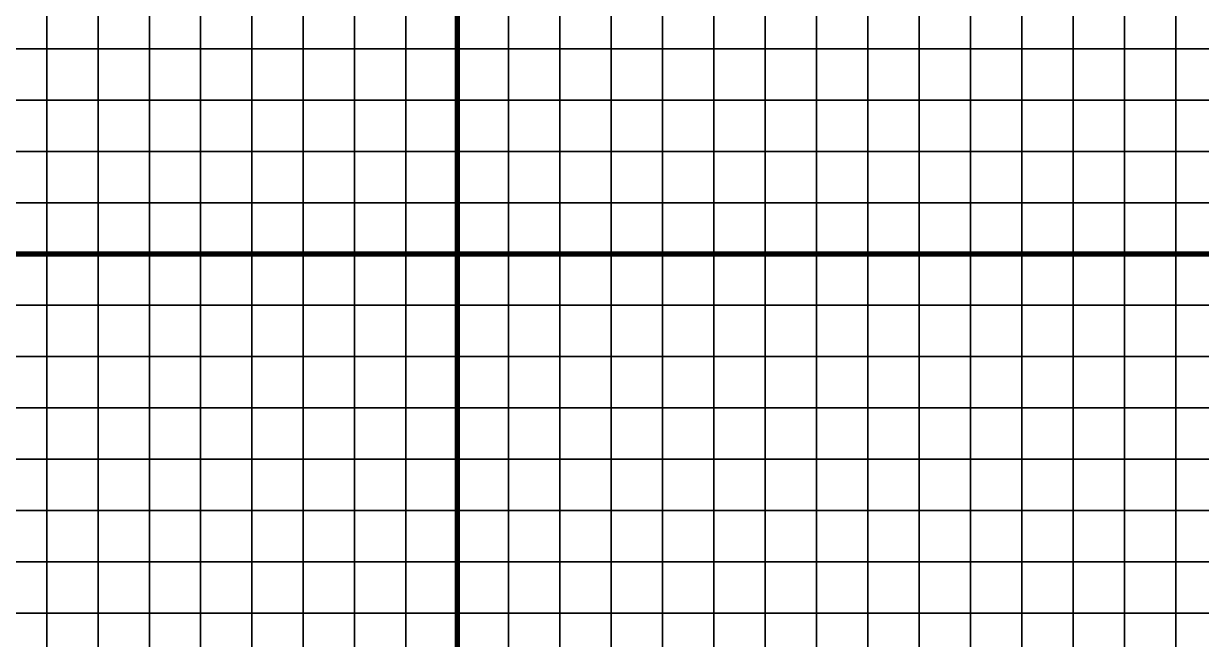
# Model space of a CAD drawing. Header units: metres. Extents: x -742423 to -738655, y -224537 to -222616.
# Drawn here: x -739339.8 to -739110.3, y -224292.1 to -224172 of the extents above; entities that cross this region are included whole.
import ezdxf

# ---------------------------------------------------------------- set-up
doc = ezdxf.new("R2010")
doc.units = ezdxf.units.M
doc.header["$MEASUREMENT"] = 0
doc.layers.add('AREAS', color=3, linetype='Continuous')
doc.layers.add('TILES', color=5, linetype='Continuous')

# ---------------------------------------------------------------- blocks, each defined once
blk = doc.blocks.new('NWN_32x32_Area')
at = {"layer": 'AREAS', "const_width": 1}
blk.add_lwpolyline([(-734505.06, -224756.53), (-734205.06, -224756.53), (-734205.06, -225076.53), (-734505.06, -225076.53)], close=True, dxfattribs=at)
at = {"layer": 'TILES', "flags": 128}
for points in [[(-734505.06, -224766.53), (-734505.06, -224756.53), (-734495.06, -224756.53), (-734495.06, -224766.53)], [(-734495.06, -224766.53), (-734495.06, -224756.53), (-734485.06, -224756.53), (-734485.06, -224766.53)], [(-734485.06, -224766.53), (-734485.06, -224756.53), (-734475.06, -224756.53), (-734475.06, -224766.53)], [(-734475.06, -224766.53), (-734475.06, -224756.53), (-734465.06, -224756.53), (-734465.06, -224766.53)], [(-734465.06, -224766.53), (-734465.06, -224756.53), (-734455.06, -224756.53), (-734455.06, -224766.53)], [(-734455.06, -224766.53), (-734455.06, -224756.53), (-734445.06, -224756.53), (-734445.06, -224766.53)], [(-734445.06, -224766.53), (-734445.06, -224756.53), (-734435.06, -224756.53), (-734435.06, -224766.53)], [(-734435.06, -224766.53), (-734435.06, -224756.53), (-734425.06, -224756.53), (-734425.06, -224766.53)], [(-734425.06, -224766.53), (-734425.06, -224756.53), (-734415.06, -224756.53), (-734415.06, -224766.53)], [(-734415.06, -224766.53), (-734415.06, -224756.53), (-734405.06, -224756.53), (-734405.06, -224766.53)], [(-734405.06, -224766.53), (-734405.06, -224756.53), (-734395.06, -224756.53), (-734395.06, -224766.53)], [(-734395.06, -224766.53), (-734395.06, -224756.53), (-734385.06, -224756.53), (-734385.06, -224766.53)], [(-734385.06, -224766.53), (-734385.06, -224756.53), (-734375.06, -224756.53), (-734375.06, -224766.53)], [(-734375.06, -224766.53), (-734375.06, -224756.53), (-734365.06, -224756.53), (-734365.06, -224766.53)], [(-734365.06, -224766.53), (-734365.06, -224756.53), (-734355.06, -224756.53), (-734355.06, -224766.53)], [(-734295.06, -224766.53), (-734295.06, -224756.53), (-734285.06, -224756.53), (-734285.06, -224766.53)], [(-734285.06, -224766.53), (-734285.06, -224756.53), (-734275.06, -224756.53), (-734275.06, -224766.53)], [(-734275.06, -224766.53), (-734275.06, -224756.53), (-734265.06, -224756.53), (-734265.06, -224766.53)], [(-734265.06, -224766.53), (-734265.06, -224756.53), (-734255.06, -224756.53), (-734255.06, -224766.53)], [(-734255.06, -224766.53), (-734255.06, -224756.53), (-734245.06, -224756.53), (-734245.06, -224766.53)], [(-734245.06, -224766.53), (-734245.06, -224756.53), (-734235.06, -224756.53), (-734235.06, -224766.53)], [(-734235.06, -224766.53), (-734235.06, -224756.53), (-734225.06, -224756.53), (-734225.06, -224766.53)], [(-734225.06, -224766.53), (-734225.06, -224756.53), (-734215.06, -224756.53), (-734215.06, -224766.53)], [(-734215.06, -224766.53), (-734215.06, -224756.53), (-734205.06, -224756.53), (-734205.06, -224766.53)], [(-734505.06, -224776.53), (-734505.06, -224766.53), (-734495.06, -224766.53), (-734495.06, -224776.53)], [(-734495.06, -224776.53), (-734495.06, -224766.53), (-734485.06, -224766.53), (-734485.06, -224776.53)], [(-734485.06, -224776.53), (-734485.06, -224766.53), (-734475.06, -224766.53), (-734475.06, -224776.53)], [(-734475.06, -224776.53), (-734475.06, -224766.53), (-734465.06, -224766.53), (-734465.06, -224776.53)], [(-734465.06, -224776.53), (-734465.06, -224766.53), (-734455.06, -224766.53), (-734455.06, -224776.53)], [(-734455.06, -224776.53), (-734455.06, -224766.53), (-734445.06, -224766.53), (-734445.06, -224776.53)], [(-734445.06, -224776.53), (-734445.06, -224766.53), (-734435.06, -224766.53), (-734435.06, -224776.53)], [(-734435.06, -224776.53), (-734435.06, -224766.53), (-734425.06, -224766.53), (-734425.06, -224776.53)], [(-734425.06, -224776.53), (-734425.06, -224766.53), (-734415.06, -224766.53), (-734415.06, -224776.53)], [(-734415.06, -224776.53), (-734415.06, -224766.53), (-734405.06, -224766.53), (-734405.06, -224776.53)], [(-734405.06, -224776.53), (-734405.06, -224766.53), (-734395.06, -224766.53), (-734395.06, -224776.53)], [(-734395.06, -224776.53), (-734395.06, -224766.53), (-734385.06, -224766.53), (-734385.06, -224776.53)], [(-734385.06, -224776.53), (-734385.06, -224766.53), (-734375.06, -224766.53), (-734375.06, -224776.53)], [(-734375.06, -224776.53), (-734375.06, -224766.53), (-734365.06, -224766.53), (-734365.06, -224776.53)], [(-734365.06, -224776.53), (-734365.06, -224766.53), (-734355.06, -224766.53), (-734355.06, -224776.53)], [(-734295.06, -224776.53), (-734295.06, -224766.53), (-734285.06, -224766.53), (-734285.06, -224776.53)], [(-734285.06, -224776.53), (-734285.06, -224766.53), (-734275.06, -224766.53), (-734275.06, -224776.53)], [(-734275.06, -224776.53), (-734275.06, -224766.53), (-734265.06, -224766.53), (-734265.06, -224776.53)], [(-734265.06, -224776.53), (-734265.06, -224766.53), (-734255.06, -224766.53), (-734255.06, -224776.53)], [(-734255.06, -224776.53), (-734255.06, -224766.53), (-734245.06, -224766.53), (-734245.06, -224776.53)], [(-734245.06, -224776.53), (-734245.06, -224766.53), (-734235.06, -224766.53), (-734235.06, -224776.53)], [(-734235.06, -224776.53), (-734235.06, -224766.53), (-734225.06, -224766.53), (-734225.06, -224776.53)], [(-734225.06, -224776.53), (-734225.06, -224766.53), (-734215.06, -224766.53), (-734215.06, -224776.53)], [(-734215.06, -224776.53), (-734215.06, -224766.53), (-734205.06, -224766.53), (-734205.06, -224776.53)], [(-734505.06, -224786.53), (-734505.06, -224776.53), (-734495.06, -224776.53), (-734495.06, -224786.53)], [(-734495.06, -224786.53), (-734495.06, -224776.53), (-734485.06, -224776.53), (-734485.06, -224786.53)], [(-734485.06, -224786.53), (-734485.06, -224776.53), (-734475.06, -224776.53), (-734475.06, -224786.53)], [(-734475.06, -224786.53), (-734475.06, -224776.53), (-734465.06, -224776.53), (-734465.06, -224786.53)], [(-734465.06, -224786.53), (-734465.06, -224776.53), (-734455.06, -224776.53), (-734455.06, -224786.53)], [(-734455.06, -224786.53), (-734455.06, -224776.53), (-734445.06, -224776.53), (-734445.06, -224786.53)], [(-734445.06, -224786.53), (-734445.06, -224776.53), (-734435.06, -224776.53), (-734435.06, -224786.53)], [(-734435.06, -224786.53), (-734435.06, -224776.53), (-734425.06, -224776.53), (-734425.06, -224786.53)], [(-734425.06, -224786.53), (-734425.06, -224776.53), (-734415.06, -224776.53), (-734415.06, -224786.53)], [(-734415.06, -224786.53), (-734415.06, -224776.53), (-734405.06, -224776.53), (-734405.06, -224786.53)], [(-734405.06, -224786.53), (-734405.06, -224776.53), (-734395.06, -224776.53), (-734395.06, -224786.53)], [(-734395.06, -224786.53), (-734395.06, -224776.53), (-734385.06, -224776.53), (-734385.06, -224786.53)], [(-734385.06, -224786.53), (-734385.06, -224776.53), (-734375.06, -224776.53), (-734375.06, -224786.53)], [(-734375.06, -224786.53), (-734375.06, -224776.53), (-734365.06, -224776.53), (-734365.06, -224786.53)], [(-734365.06, -224786.53), (-734365.06, -224776.53), (-734355.06, -224776.53), (-734355.06, -224786.53)], [(-734295.06, -224786.53), (-734295.06, -224776.53), (-734285.06, -224776.53), (-734285.06, -224786.53)], [(-734285.06, -224786.53), (-734285.06, -224776.53), (-734275.06, -224776.53), (-734275.06, -224786.53)], [(-734275.06, -224786.53), (-734275.06, -224776.53), (-734265.06, -224776.53), (-734265.06, -224786.53)], [(-734265.06, -224786.53), (-734265.06, -224776.53), (-734255.06, -224776.53), (-734255.06, -224786.53)], [(-734255.06, -224786.53), (-734255.06, -224776.53), (-734245.06, -224776.53), (-734245.06, -224786.53)], [(-734245.06, -224786.53), (-734245.06, -224776.53), (-734235.06, -224776.53), (-734235.06, -224786.53)], [(-734235.06, -224786.53), (-734235.06, -224776.53), (-734225.06, -224776.53), (-734225.06, -224786.53)], [(-734225.06, -224786.53), (-734225.06, -224776.53), (-734215.06, -224776.53), (-734215.06, -224786.53)], [(-734215.06, -224786.53), (-734215.06, -224776.53), (-734205.06, -224776.53), (-734205.06, -224786.53)], [(-734505.06, -224796.53), (-734505.06, -224786.53), (-734495.06, -224786.53), (-734495.06, -224796.53)], [(-734495.06, -224796.53), (-734495.06, -224786.53), (-734485.06, -224786.53), (-734485.06, -224796.53)], [(-734485.06, -224796.53), (-734485.06, -224786.53), (-734475.06, -224786.53), (-734475.06, -224796.53)], [(-734475.06, -224796.53), (-734475.06, -224786.53), (-734465.06, -224786.53), (-734465.06, -224796.53)], [(-734465.06, -224796.53), (-734465.06, -224786.53), (-734455.06, -224786.53), (-734455.06, -224796.53)], [(-734455.06, -224796.53), (-734455.06, -224786.53), (-734445.06, -224786.53), (-734445.06, -224796.53)], [(-734445.06, -224796.53), (-734445.06, -224786.53), (-734435.06, -224786.53), (-734435.06, -224796.53)], [(-734435.06, -224796.53), (-734435.06, -224786.53), (-734425.06, -224786.53), (-734425.06, -224796.53)], [(-734425.06, -224796.53), (-734425.06, -224786.53), (-734415.06, -224786.53), (-734415.06, -224796.53)], [(-734415.06, -224796.53), (-734415.06, -224786.53), (-734405.06, -224786.53), (-734405.06, -224796.53)], [(-734405.06, -224796.53), (-734405.06, -224786.53), (-734395.06, -224786.53), (-734395.06, -224796.53)], [(-734395.06, -224796.53), (-734395.06, -224786.53), (-734385.06, -224786.53), (-734385.06, -224796.53)], [(-734385.06, -224796.53), (-734385.06, -224786.53), (-734375.06, -224786.53), (-734375.06, -224796.53)], [(-734375.06, -224796.53), (-734375.06, -224786.53), (-734365.06, -224786.53), (-734365.06, -224796.53)], [(-734365.06, -224796.53), (-734365.06, -224786.53), (-734355.06, -224786.53), (-734355.06, -224796.53)], [(-734295.06, -224796.53), (-734295.06, -224786.53), (-734285.06, -224786.53), (-734285.06, -224796.53)], [(-734285.06, -224796.53), (-734285.06, -224786.53), (-734275.06, -224786.53), (-734275.06, -224796.53)], [(-734275.06, -224796.53), (-734275.06, -224786.53), (-734265.06, -224786.53), (-734265.06, -224796.53)], [(-734265.06, -224796.53), (-734265.06, -224786.53), (-734255.06, -224786.53), (-734255.06, -224796.53)], [(-734255.06, -224796.53), (-734255.06, -224786.53), (-734245.06, -224786.53), (-734245.06, -224796.53)], [(-734245.06, -224796.53), (-734245.06, -224786.53), (-734235.06, -224786.53), (-734235.06, -224796.53)], [(-734235.06, -224796.53), (-734235.06, -224786.53), (-734225.06, -224786.53), (-734225.06, -224796.53)], [(-734225.06, -224796.53), (-734225.06, -224786.53), (-734215.06, -224786.53), (-734215.06, -224796.53)], [(-734215.06, -224796.53), (-734215.06, -224786.53), (-734205.06, -224786.53), (-734205.06, -224796.53)], [(-734505.06, -224806.53), (-734505.06, -224796.53), (-734495.06, -224796.53), (-734495.06, -224806.53)], [(-734495.06, -224806.53), (-734495.06, -224796.53), (-734485.06, -224796.53), (-734485.06, -224806.53)], [(-734485.06, -224806.53), (-734485.06, -224796.53), (-734475.06, -224796.53), (-734475.06, -224806.53)], [(-734475.06, -224806.53), (-734475.06, -224796.53), (-734465.06, -224796.53), (-734465.06, -224806.53)], [(-734465.06, -224806.53), (-734465.06, -224796.53), (-734455.06, -224796.53), (-734455.06, -224806.53)], [(-734455.06, -224806.53), (-734455.06, -224796.53), (-734445.06, -224796.53), (-734445.06, -224806.53)], [(-734445.06, -224806.53), (-734445.06, -224796.53), (-734435.06, -224796.53), (-734435.06, -224806.53)], [(-734435.06, -224806.53), (-734435.06, -224796.53), (-734425.06, -224796.53), (-734425.06, -224806.53)], [(-734425.06, -224806.53), (-734425.06, -224796.53), (-734415.06, -224796.53), (-734415.06, -224806.53)], [(-734415.06, -224806.53), (-734415.06, -224796.53), (-734405.06, -224796.53), (-734405.06, -224806.53)], [(-734405.06, -224806.53), (-734405.06, -224796.53), (-734395.06, -224796.53), (-734395.06, -224806.53)], [(-734395.06, -224806.53), (-734395.06, -224796.53), (-734385.06, -224796.53), (-734385.06, -224806.53)], [(-734385.06, -224806.53), (-734385.06, -224796.53), (-734375.06, -224796.53), (-734375.06, -224806.53)], [(-734375.06, -224806.53), (-734375.06, -224796.53), (-734365.06, -224796.53), (-734365.06, -224806.53)], [(-734365.06, -224806.53), (-734365.06, -224796.53), (-734355.06, -224796.53), (-734355.06, -224806.53)], [(-734295.06, -224806.53), (-734295.06, -224796.53), (-734285.06, -224796.53), (-734285.06, -224806.53)], [(-734285.06, -224806.53), (-734285.06, -224796.53), (-734275.06, -224796.53), (-734275.06, -224806.53)], [(-734275.06, -224806.53), (-734275.06, -224796.53), (-734265.06, -224796.53), (-734265.06, -224806.53)], [(-734265.06, -224806.53), (-734265.06, -224796.53), (-734255.06, -224796.53), (-734255.06, -224806.53)], [(-734255.06, -224806.53), (-734255.06, -224796.53), (-734245.06, -224796.53), (-734245.06, -224806.53)], [(-734245.06, -224806.53), (-734245.06, -224796.53), (-734235.06, -224796.53), (-734235.06, -224806.53)], [(-734235.06, -224806.53), (-734235.06, -224796.53), (-734225.06, -224796.53), (-734225.06, -224806.53)], [(-734225.06, -224806.53), (-734225.06, -224796.53), (-734215.06, -224796.53), (-734215.06, -224806.53)], [(-734215.06, -224806.53), (-734215.06, -224796.53), (-734205.06, -224796.53), (-734205.06, -224806.53)], [(-734505.06, -224816.53), (-734505.06, -224806.53), (-734495.06, -224806.53), (-734495.06, -224816.53)], [(-734495.06, -224816.53), (-734495.06, -224806.53), (-734485.06, -224806.53), (-734485.06, -224816.53)], [(-734485.06, -224816.53), (-734485.06, -224806.53), (-734475.06, -224806.53), (-734475.06, -224816.53)], [(-734475.06, -224816.53), (-734475.06, -224806.53), (-734465.06, -224806.53), (-734465.06, -224816.53)], [(-734465.06, -224816.53), (-734465.06, -224806.53), (-734455.06, -224806.53), (-734455.06, -224816.53)], [(-734455.06, -224816.53), (-734455.06, -224806.53), (-734445.06, -224806.53), (-734445.06, -224816.53)], [(-734445.06, -224816.53), (-734445.06, -224806.53), (-734435.06, -224806.53), (-734435.06, -224816.53)], [(-734435.06, -224816.53), (-734435.06, -224806.53), (-734425.06, -224806.53), (-734425.06, -224816.53)], [(-734425.06, -224816.53), (-734425.06, -224806.53), (-734415.06, -224806.53), (-734415.06, -224816.53)], [(-734415.06, -224816.53), (-734415.06, -224806.53), (-734405.06, -224806.53), (-734405.06, -224816.53)], [(-734405.06, -224816.53), (-734405.06, -224806.53), (-734395.06, -224806.53), (-734395.06, -224816.53)], [(-734395.06, -224816.53), (-734395.06, -224806.53), (-734385.06, -224806.53), (-734385.06, -224816.53)], [(-734385.06, -224816.53), (-734385.06, -224806.53), (-734375.06, -224806.53), (-734375.06, -224816.53)], [(-734375.06, -224816.53), (-734375.06, -224806.53), (-734365.06, -224806.53), (-734365.06, -224816.53)], [(-734365.06, -224816.53), (-734365.06, -224806.53), (-734355.06, -224806.53), (-734355.06, -224816.53)], [(-734295.06, -224816.53), (-734295.06, -224806.53), (-734285.06, -224806.53), (-734285.06, -224816.53)], [(-734285.06, -224816.53), (-734285.06, -224806.53), (-734275.06, -224806.53), (-734275.06, -224816.53)], [(-734275.06, -224816.53), (-734275.06, -224806.53), (-734265.06, -224806.53), (-734265.06, -224816.53)], [(-734265.06, -224816.53), (-734265.06, -224806.53), (-734255.06, -224806.53), (-734255.06, -224816.53)], [(-734255.06, -224816.53), (-734255.06, -224806.53), (-734245.06, -224806.53), (-734245.06, -224816.53)], [(-734245.06, -224816.53), (-734245.06, -224806.53), (-734235.06, -224806.53), (-734235.06, -224816.53)], [(-734235.06, -224816.53), (-734235.06, -224806.53), (-734225.06, -224806.53), (-734225.06, -224816.53)], [(-734225.06, -224816.53), (-734225.06, -224806.53), (-734215.06, -224806.53), (-734215.06, -224816.53)], [(-734215.06, -224816.53), (-734215.06, -224806.53), (-734205.06, -224806.53), (-734205.06, -224816.53)], [(-734505.06, -224826.53), (-734505.06, -224816.53), (-734495.06, -224816.53), (-734495.06, -224826.53)], [(-734495.06, -224826.53), (-734495.06, -224816.53), (-734485.06, -224816.53), (-734485.06, -224826.53)], [(-734485.06, -224826.53), (-734485.06, -224816.53), (-734475.06, -224816.53), (-734475.06, -224826.53)], [(-734475.06, -224826.53), (-734475.06, -224816.53), (-734465.06, -224816.53), (-734465.06, -224826.53)], [(-734465.06, -224826.53), (-734465.06, -224816.53), (-734455.06, -224816.53), (-734455.06, -224826.53)], [(-734455.06, -224826.53), (-734455.06, -224816.53), (-734445.06, -224816.53), (-734445.06, -224826.53)], [(-734445.06, -224826.53), (-734445.06, -224816.53), (-734435.06, -224816.53), (-734435.06, -224826.53)], [(-734435.06, -224826.53), (-734435.06, -224816.53), (-734425.06, -224816.53), (-734425.06, -224826.53)], [(-734425.06, -224826.53), (-734425.06, -224816.53), (-734415.06, -224816.53), (-734415.06, -224826.53)], [(-734415.06, -224826.53), (-734415.06, -224816.53), (-734405.06, -224816.53), (-734405.06, -224826.53)], [(-734405.06, -224826.53), (-734405.06, -224816.53), (-734395.06, -224816.53), (-734395.06, -224826.53)], [(-734395.06, -224826.53), (-734395.06, -224816.53), (-734385.06, -224816.53), (-734385.06, -224826.53)], [(-734385.06, -224826.53), (-734385.06, -224816.53), (-734375.06, -224816.53), (-734375.06, -224826.53)], [(-734375.06, -224826.53), (-734375.06, -224816.53), (-734365.06, -224816.53), (-734365.06, -224826.53)], [(-734365.06, -224826.53), (-734365.06, -224816.53), (-734355.06, -224816.53), (-734355.06, -224826.53)], [(-734295.06, -224826.53), (-734295.06, -224816.53), (-734285.06, -224816.53), (-734285.06, -224826.53)], [(-734285.06, -224826.53), (-734285.06, -224816.53), (-734275.06, -224816.53), (-734275.06, -224826.53)], [(-734275.06, -224826.53), (-734275.06, -224816.53), (-734265.06, -224816.53), (-734265.06, -224826.53)], [(-734265.06, -224826.53), (-734265.06, -224816.53), (-734255.06, -224816.53), (-734255.06, -224826.53)], [(-734255.06, -224826.53), (-734255.06, -224816.53), (-734245.06, -224816.53), (-734245.06, -224826.53)], [(-734245.06, -224826.53), (-734245.06, -224816.53), (-734235.06, -224816.53), (-734235.06, -224826.53)], [(-734235.06, -224826.53), (-734235.06, -224816.53), (-734225.06, -224816.53), (-734225.06, -224826.53)], [(-734225.06, -224826.53), (-734225.06, -224816.53), (-734215.06, -224816.53), (-734215.06, -224826.53)], [(-734215.06, -224826.53), (-734215.06, -224816.53), (-734205.06, -224816.53), (-734205.06, -224826.53)], [(-734505.06, -224836.53), (-734505.06, -224826.53), (-734495.06, -224826.53), (-734495.06, -224836.53)], [(-734495.06, -224836.53), (-734495.06, -224826.53), (-734485.06, -224826.53), (-734485.06, -224836.53)], [(-734485.06, -224836.53), (-734485.06, -224826.53), (-734475.06, -224826.53), (-734475.06, -224836.53)], [(-734475.06, -224836.53), (-734475.06, -224826.53), (-734465.06, -224826.53), (-734465.06, -224836.53)], [(-734465.06, -224836.53), (-734465.06, -224826.53), (-734455.06, -224826.53), (-734455.06, -224836.53)], [(-734455.06, -224836.53), (-734455.06, -224826.53), (-734445.06, -224826.53), (-734445.06, -224836.53)], [(-734445.06, -224836.53), (-734445.06, -224826.53), (-734435.06, -224826.53), (-734435.06, -224836.53)], [(-734435.06, -224836.53), (-734435.06, -224826.53), (-734425.06, -224826.53), (-734425.06, -224836.53)], [(-734425.06, -224836.53), (-734425.06, -224826.53), (-734415.06, -224826.53), (-734415.06, -224836.53)], [(-734415.06, -224836.53), (-734415.06, -224826.53), (-734405.06, -224826.53), (-734405.06, -224836.53)], [(-734405.06, -224836.53), (-734405.06, -224826.53), (-734395.06, -224826.53), (-734395.06, -224836.53)], [(-734395.06, -224836.53), (-734395.06, -224826.53), (-734385.06, -224826.53), (-734385.06, -224836.53)], [(-734385.06, -224836.53), (-734385.06, -224826.53), (-734375.06, -224826.53), (-734375.06, -224836.53)], [(-734375.06, -224836.53), (-734375.06, -224826.53), (-734365.06, -224826.53), (-734365.06, -224836.53)], [(-734365.06, -224836.53), (-734365.06, -224826.53), (-734355.06, -224826.53), (-734355.06, -224836.53)], [(-734295.06, -224836.53), (-734295.06, -224826.53), (-734285.06, -224826.53), (-734285.06, -224836.53)], [(-734285.06, -224836.53), (-734285.06, -224826.53), (-734275.06, -224826.53), (-734275.06, -224836.53)], [(-734275.06, -224836.53), (-734275.06, -224826.53), (-734265.06, -224826.53), (-734265.06, -224836.53)], [(-734265.06, -224836.53), (-734265.06, -224826.53), (-734255.06, -224826.53), (-734255.06, -224836.53)], [(-734255.06, -224836.53), (-734255.06, -224826.53), (-734245.06, -224826.53), (-734245.06, -224836.53)], [(-734245.06, -224836.53), (-734245.06, -224826.53), (-734235.06, -224826.53), (-734235.06, -224836.53)], [(-734235.06, -224836.53), (-734235.06, -224826.53), (-734225.06, -224826.53), (-734225.06, -224836.53)], [(-734225.06, -224836.53), (-734225.06, -224826.53), (-734215.06, -224826.53), (-734215.06, -224836.53)], [(-734215.06, -224836.53), (-734215.06, -224826.53), (-734205.06, -224826.53), (-734205.06, -224836.53)], [(-734505.06, -225036.53), (-734505.06, -225026.53), (-734495.06, -225026.53), (-734495.06, -225036.53)], [(-734495.06, -225036.53), (-734495.06, -225026.53), (-734485.06, -225026.53), (-734485.06, -225036.53)], [(-734485.06, -225036.53), (-734485.06, -225026.53), (-734475.06, -225026.53), (-734475.06, -225036.53)], [(-734475.06, -225036.53), (-734475.06, -225026.53), (-734465.06, -225026.53), (-734465.06, -225036.53)], [(-734465.06, -225036.53), (-734465.06, -225026.53), (-734455.06, -225026.53), (-734455.06, -225036.53)], [(-734455.06, -225036.53), (-734455.06, -225026.53), (-734445.06, -225026.53), (-734445.06, -225036.53)], [(-734445.06, -225036.53), (-734445.06, -225026.53), (-734435.06, -225026.53), (-734435.06, -225036.53)], [(-734435.06, -225036.53), (-734435.06, -225026.53), (-734425.06, -225026.53), (-734425.06, -225036.53)], [(-734425.06, -225036.53), (-734425.06, -225026.53), (-734415.06, -225026.53), (-734415.06, -225036.53)], [(-734415.06, -225036.53), (-734415.06, -225026.53), (-734405.06, -225026.53), (-734405.06, -225036.53)], [(-734405.06, -225036.53), (-734405.06, -225026.53), (-734395.06, -225026.53), (-734395.06, -225036.53)], [(-734395.06, -225036.53), (-734395.06, -225026.53), (-734385.06, -225026.53), (-734385.06, -225036.53)], [(-734385.06, -225036.53), (-734385.06, -225026.53), (-734375.06, -225026.53), (-734375.06, -225036.53)], [(-734375.06, -225036.53), (-734375.06, -225026.53), (-734365.06, -225026.53), (-734365.06, -225036.53)], [(-734365.06, -225036.53), (-734365.06, -225026.53), (-734355.06, -225026.53), (-734355.06, -225036.53)], [(-734295.06, -225036.53), (-734295.06, -225026.53), (-734285.06, -225026.53), (-734285.06, -225036.53)], [(-734285.06, -225036.53), (-734285.06, -225026.53), (-734275.06, -225026.53), (-734275.06, -225036.53)], [(-734275.06, -225036.53), (-734275.06, -225026.53), (-734265.06, -225026.53), (-734265.06, -225036.53)], [(-734265.06, -225036.53), (-734265.06, -225026.53), (-734255.06, -225026.53), (-734255.06, -225036.53)], [(-734255.06, -225036.53), (-734255.06, -225026.53), (-734245.06, -225026.53), (-734245.06, -225036.53)], [(-734245.06, -225036.53), (-734245.06, -225026.53), (-734235.06, -225026.53), (-734235.06, -225036.53)], [(-734235.06, -225036.53), (-734235.06, -225026.53), (-734225.06, -225026.53), (-734225.06, -225036.53)], [(-734225.06, -225036.53), (-734225.06, -225026.53), (-734215.06, -225026.53), (-734215.06, -225036.53)], [(-734215.06, -225036.53), (-734215.06, -225026.53), (-734205.06, -225026.53), (-734205.06, -225036.53)], [(-734505.06, -225046.53), (-734505.06, -225036.53), (-734495.06, -225036.53), (-734495.06, -225046.53)], [(-734495.06, -225046.53), (-734495.06, -225036.53), (-734485.06, -225036.53), (-734485.06, -225046.53)], [(-734485.06, -225046.53), (-734485.06, -225036.53), (-734475.06, -225036.53), (-734475.06, -225046.53)], [(-734475.06, -225046.53), (-734475.06, -225036.53), (-734465.06, -225036.53), (-734465.06, -225046.53)], [(-734465.06, -225046.53), (-734465.06, -225036.53), (-734455.06, -225036.53), (-734455.06, -225046.53)], [(-734455.06, -225046.53), (-734455.06, -225036.53), (-734445.06, -225036.53), (-734445.06, -225046.53)], [(-734445.06, -225046.53), (-734445.06, -225036.53), (-734435.06, -225036.53), (-734435.06, -225046.53)], [(-734435.06, -225046.53), (-734435.06, -225036.53), (-734425.06, -225036.53), (-734425.06, -225046.53)], [(-734425.06, -225046.53), (-734425.06, -225036.53), (-734415.06, -225036.53), (-734415.06, -225046.53)], [(-734415.06, -225046.53), (-734415.06, -225036.53), (-734405.06, -225036.53), (-734405.06, -225046.53)], [(-734405.06, -225046.53), (-734405.06, -225036.53), (-734395.06, -225036.53), (-734395.06, -225046.53)], [(-734395.06, -225046.53), (-734395.06, -225036.53), (-734385.06, -225036.53), (-734385.06, -225046.53)], [(-734385.06, -225046.53), (-734385.06, -225036.53), (-734375.06, -225036.53), (-734375.06, -225046.53)], [(-734375.06, -225046.53), (-734375.06, -225036.53), (-734365.06, -225036.53), (-734365.06, -225046.53)], [(-734365.06, -225046.53), (-734365.06, -225036.53), (-734355.06, -225036.53), (-734355.06, -225046.53)], [(-734295.06, -225046.53), (-734295.06, -225036.53), (-734285.06, -225036.53), (-734285.06, -225046.53)], [(-734285.06, -225046.53), (-734285.06, -225036.53), (-734275.06, -225036.53), (-734275.06, -225046.53)], [(-734275.06, -225046.53), (-734275.06, -225036.53), (-734265.06, -225036.53), (-734265.06, -225046.53)], [(-734265.06, -225046.53), (-734265.06, -225036.53), (-734255.06, -225036.53), (-734255.06, -225046.53)], [(-734255.06, -225046.53), (-734255.06, -225036.53), (-734245.06, -225036.53), (-734245.06, -225046.53)], [(-734245.06, -225046.53), (-734245.06, -225036.53), (-734235.06, -225036.53), (-734235.06, -225046.53)], [(-734235.06, -225046.53), (-734235.06, -225036.53), (-734225.06, -225036.53), (-734225.06, -225046.53)], [(-734225.06, -225046.53), (-734225.06, -225036.53), (-734215.06, -225036.53), (-734215.06, -225046.53)], [(-734215.06, -225046.53), (-734215.06, -225036.53), (-734205.06, -225036.53), (-734205.06, -225046.53)], [(-734505.06, -225056.53), (-734505.06, -225046.53), (-734495.06, -225046.53), (-734495.06, -225056.53)], [(-734495.06, -225056.53), (-734495.06, -225046.53), (-734485.06, -225046.53), (-734485.06, -225056.53)], [(-734485.06, -225056.53), (-734485.06, -225046.53), (-734475.06, -225046.53), (-734475.06, -225056.53)], [(-734475.06, -225056.53), (-734475.06, -225046.53), (-734465.06, -225046.53), (-734465.06, -225056.53)], [(-734465.06, -225056.53), (-734465.06, -225046.53), (-734455.06, -225046.53), (-734455.06, -225056.53)], [(-734455.06, -225056.53), (-734455.06, -225046.53), (-734445.06, -225046.53), (-734445.06, -225056.53)], [(-734445.06, -225056.53), (-734445.06, -225046.53), (-734435.06, -225046.53), (-734435.06, -225056.53)], [(-734435.06, -225056.53), (-734435.06, -225046.53), (-734425.06, -225046.53), (-734425.06, -225056.53)], [(-734425.06, -225056.53), (-734425.06, -225046.53), (-734415.06, -225046.53), (-734415.06, -225056.53)], [(-734415.06, -225056.53), (-734415.06, -225046.53), (-734405.06, -225046.53), (-734405.06, -225056.53)], [(-734405.06, -225056.53), (-734405.06, -225046.53), (-734395.06, -225046.53), (-734395.06, -225056.53)], [(-734395.06, -225056.53), (-734395.06, -225046.53), (-734385.06, -225046.53), (-734385.06, -225056.53)], [(-734385.06, -225056.53), (-734385.06, -225046.53), (-734375.06, -225046.53), (-734375.06, -225056.53)], [(-734375.06, -225056.53), (-734375.06, -225046.53), (-734365.06, -225046.53), (-734365.06, -225056.53)], [(-734365.06, -225056.53), (-734365.06, -225046.53), (-734355.06, -225046.53), (-734355.06, -225056.53)], [(-734295.06, -225056.53), (-734295.06, -225046.53), (-734285.06, -225046.53), (-734285.06, -225056.53)], [(-734285.06, -225056.53), (-734285.06, -225046.53), (-734275.06, -225046.53), (-734275.06, -225056.53)], [(-734275.06, -225056.53), (-734275.06, -225046.53), (-734265.06, -225046.53), (-734265.06, -225056.53)], [(-734265.06, -225056.53), (-734265.06, -225046.53), (-734255.06, -225046.53), (-734255.06, -225056.53)], [(-734255.06, -225056.53), (-734255.06, -225046.53), (-734245.06, -225046.53), (-734245.06, -225056.53)], [(-734245.06, -225056.53), (-734245.06, -225046.53), (-734235.06, -225046.53), (-734235.06, -225056.53)], [(-734235.06, -225056.53), (-734235.06, -225046.53), (-734225.06, -225046.53), (-734225.06, -225056.53)], [(-734225.06, -225056.53), (-734225.06, -225046.53), (-734215.06, -225046.53), (-734215.06, -225056.53)], [(-734215.06, -225056.53), (-734215.06, -225046.53), (-734205.06, -225046.53), (-734205.06, -225056.53)], [(-734505.06, -225066.53), (-734505.06, -225056.53), (-734495.06, -225056.53), (-734495.06, -225066.53)], [(-734495.06, -225066.53), (-734495.06, -225056.53), (-734485.06, -225056.53), (-734485.06, -225066.53)], [(-734485.06, -225066.53), (-734485.06, -225056.53), (-734475.06, -225056.53), (-734475.06, -225066.53)], [(-734475.06, -225066.53), (-734475.06, -225056.53), (-734465.06, -225056.53), (-734465.06, -225066.53)], [(-734465.06, -225066.53), (-734465.06, -225056.53), (-734455.06, -225056.53), (-734455.06, -225066.53)], [(-734455.06, -225066.53), (-734455.06, -225056.53), (-734445.06, -225056.53), (-734445.06, -225066.53)], [(-734445.06, -225066.53), (-734445.06, -225056.53), (-734435.06, -225056.53), (-734435.06, -225066.53)], [(-734435.06, -225066.53), (-734435.06, -225056.53), (-734425.06, -225056.53), (-734425.06, -225066.53)], [(-734425.06, -225066.53), (-734425.06, -225056.53), (-734415.06, -225056.53), (-734415.06, -225066.53)], [(-734415.06, -225066.53), (-734415.06, -225056.53), (-734405.06, -225056.53), (-734405.06, -225066.53)], [(-734405.06, -225066.53), (-734405.06, -225056.53), (-734395.06, -225056.53), (-734395.06, -225066.53)], [(-734395.06, -225066.53), (-734395.06, -225056.53), (-734385.06, -225056.53), (-734385.06, -225066.53)], [(-734385.06, -225066.53), (-734385.06, -225056.53), (-734375.06, -225056.53), (-734375.06, -225066.53)], [(-734375.06, -225066.53), (-734375.06, -225056.53), (-734365.06, -225056.53), (-734365.06, -225066.53)], [(-734365.06, -225066.53), (-734365.06, -225056.53), (-734355.06, -225056.53), (-734355.06, -225066.53)], [(-734295.06, -225066.53), (-734295.06, -225056.53), (-734285.06, -225056.53), (-734285.06, -225066.53)], [(-734285.06, -225066.53), (-734285.06, -225056.53), (-734275.06, -225056.53), (-734275.06, -225066.53)], [(-734275.06, -225066.53), (-734275.06, -225056.53), (-734265.06, -225056.53), (-734265.06, -225066.53)], [(-734265.06, -225066.53), (-734265.06, -225056.53), (-734255.06, -225056.53), (-734255.06, -225066.53)], [(-734255.06, -225066.53), (-734255.06, -225056.53), (-734245.06, -225056.53), (-734245.06, -225066.53)], [(-734245.06, -225066.53), (-734245.06, -225056.53), (-734235.06, -225056.53), (-734235.06, -225066.53)], [(-734235.06, -225066.53), (-734235.06, -225056.53), (-734225.06, -225056.53), (-734225.06, -225066.53)], [(-734225.06, -225066.53), (-734225.06, -225056.53), (-734215.06, -225056.53), (-734215.06, -225066.53)], [(-734215.06, -225066.53), (-734215.06, -225056.53), (-734205.06, -225056.53), (-734205.06, -225066.53)], [(-734505.06, -225076.53), (-734505.06, -225066.53), (-734495.06, -225066.53), (-734495.06, -225076.53)], [(-734495.06, -225076.53), (-734495.06, -225066.53), (-734485.06, -225066.53), (-734485.06, -225076.53)], [(-734485.06, -225076.53), (-734485.06, -225066.53), (-734475.06, -225066.53), (-734475.06, -225076.53)], [(-734475.06, -225076.53), (-734475.06, -225066.53), (-734465.06, -225066.53), (-734465.06, -225076.53)], [(-734465.06, -225076.53), (-734465.06, -225066.53), (-734455.06, -225066.53), (-734455.06, -225076.53)], [(-734455.06, -225076.53), (-734455.06, -225066.53), (-734445.06, -225066.53), (-734445.06, -225076.53)], [(-734445.06, -225076.53), (-734445.06, -225066.53), (-734435.06, -225066.53), (-734435.06, -225076.53)], [(-734435.06, -225076.53), (-734435.06, -225066.53), (-734425.06, -225066.53), (-734425.06, -225076.53)], [(-734425.06, -225076.53), (-734425.06, -225066.53), (-734415.06, -225066.53), (-734415.06, -225076.53)], [(-734415.06, -225076.53), (-734415.06, -225066.53), (-734405.06, -225066.53), (-734405.06, -225076.53)], [(-734405.06, -225076.53), (-734405.06, -225066.53), (-734395.06, -225066.53), (-734395.06, -225076.53)], [(-734395.06, -225076.53), (-734395.06, -225066.53), (-734385.06, -225066.53), (-734385.06, -225076.53)], [(-734385.06, -225076.53), (-734385.06, -225066.53), (-734375.06, -225066.53), (-734375.06, -225076.53)], [(-734375.06, -225076.53), (-734375.06, -225066.53), (-734365.06, -225066.53), (-734365.06, -225076.53)], [(-734365.06, -225076.53), (-734365.06, -225066.53), (-734355.06, -225066.53), (-734355.06, -225076.53)], [(-734295.06, -225076.53), (-734295.06, -225066.53), (-734285.06, -225066.53), (-734285.06, -225076.53)], [(-734285.06, -225076.53), (-734285.06, -225066.53), (-734275.06, -225066.53), (-734275.06, -225076.53)], [(-734275.06, -225076.53), (-734275.06, -225066.53), (-734265.06, -225066.53), (-734265.06, -225076.53)], [(-734265.06, -225076.53), (-734265.06, -225066.53), (-734255.06, -225066.53), (-734255.06, -225076.53)], [(-734255.06, -225076.53), (-734255.06, -225066.53), (-734245.06, -225066.53), (-734245.06, -225076.53)], [(-734245.06, -225076.53), (-734245.06, -225066.53), (-734235.06, -225066.53), (-734235.06, -225076.53)], [(-734235.06, -225076.53), (-734235.06, -225066.53), (-734225.06, -225066.53), (-734225.06, -225076.53)], [(-734225.06, -225076.53), (-734225.06, -225066.53), (-734215.06, -225066.53), (-734215.06, -225076.53)], [(-734215.06, -225076.53), (-734215.06, -225066.53), (-734205.06, -225066.53), (-734205.06, -225076.53)]]:
    blk.add_lwpolyline(points, close=True, dxfattribs=at)

msp = doc.modelspace()

# ---------------------------------------------------------------- block references
for p in [(-5050.25, 859.61), (-4750.25, 859.61), (-5050.25, 539.61), (-4750.25, 539.61)]:
    msp.add_blockref('NWN_32x32_Area', p)

doc.saveas('drawing.dxf')
